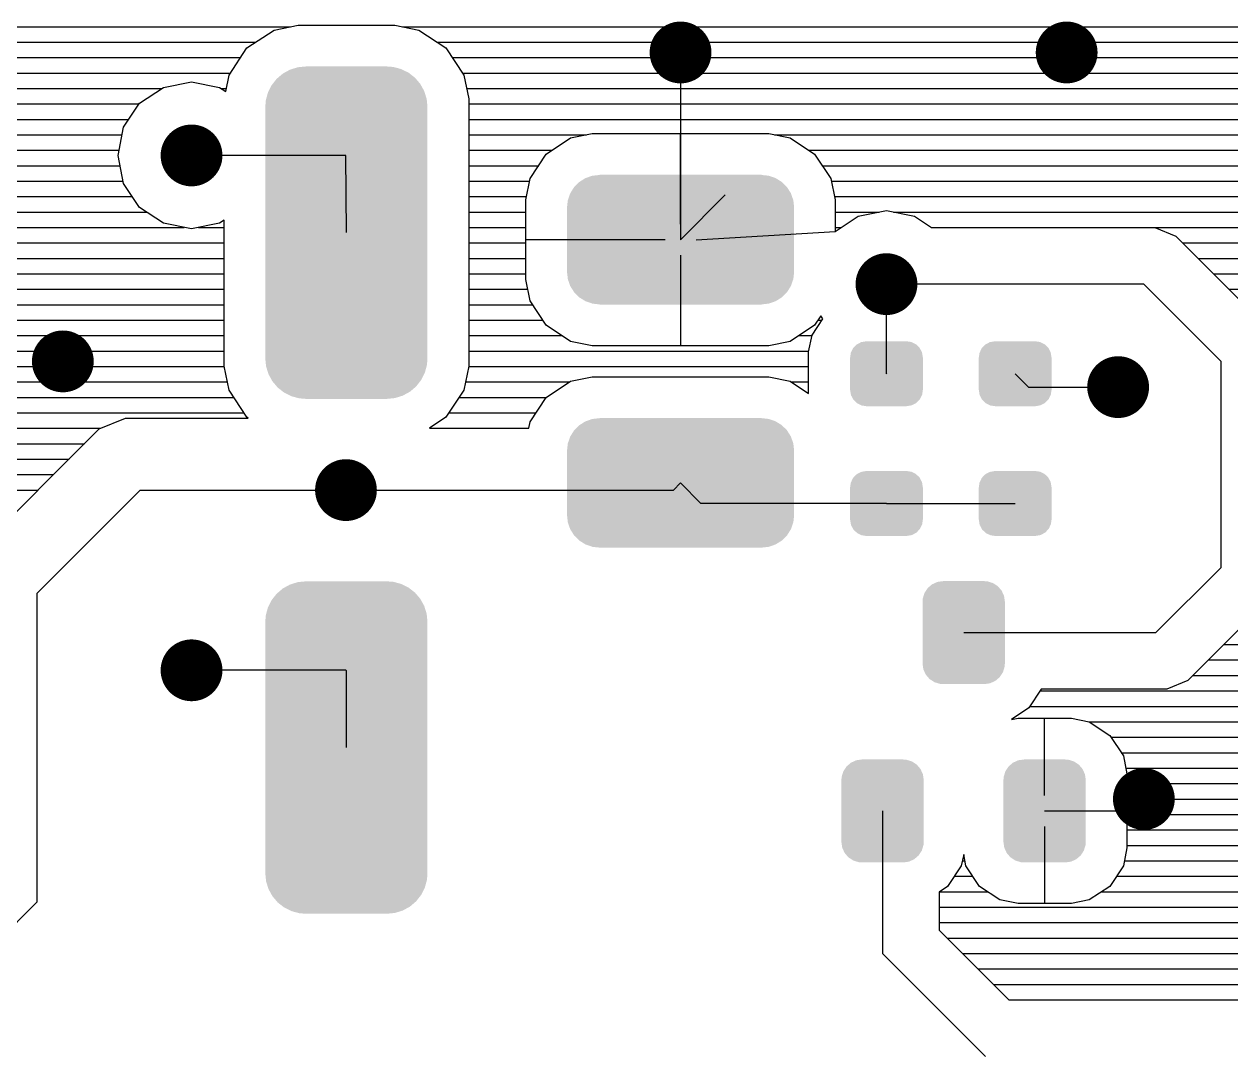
# Model space of a CAD drawing. Extents: x 295 to 953, y 10 to 290.
# Drawn here: x 627.6 to 666.3, y 171.53 to 204.52 of the extents above; entities that cross this region are included whole.
import ezdxf

# ---------------------------------------------------------------- set-up
doc = ezdxf.new("R2010")
doc.units = 0
doc.header["$LTSCALE"] = 5
doc.header["$MEASUREMENT"] = 0
doc.layers.get('0').update_dxf_attribs({"linetype": 'CONTINUOUS', "lineweight": 25})

msp = doc.modelspace()

# ---------------------------------------------------------------- linework, layer by layer
for p, q in [((621.528, 204.434), (636.143, 204.434)), ((635.614, 204.328), (636.381, 204.48)), ((636.381, 204.48), (639.491, 204.48)), ((639.491, 204.48), (640.257, 204.328)), ((639.729, 204.434), (701.318, 204.434)), ((634.743, 203.754), (635.614, 204.328)), ((640.257, 204.328), (641.122, 203.754)), ((622.644, 203.939), (635.027, 203.939)), ((634.168, 202.882), (634.743, 203.754)), ((640.845, 203.939), (701.318, 203.939)), ((641.122, 203.754), (641.703, 202.882)), ((648.651, 202.783), (648.651, 203.608)), ((623.126, 203.443), (634.545, 203.443)), ((641.327, 203.443), (701.318, 203.443)), ((623.463, 202.948), (634.208, 202.948)), ((634.063, 202.354), (634.168, 202.882)), ((641.657, 202.948), (701.318, 202.948)), ((641.703, 202.882), (641.855, 202.122)), ((623.589, 202.453), (632.015, 202.453)), ((631.295, 201.977), (632.062, 202.486)), ((632.062, 202.486), (632.966, 202.664)), ((632.966, 202.664), (633.864, 202.486)), ((633.864, 202.486), (634.063, 202.354)), ((633.911, 202.453), (634.082, 202.453)), ((641.789, 202.453), (701.318, 202.453)), ((648.651, 202.783), (648.651, 197.605)), ((641.855, 202.122), (641.855, 193.544)), ((623.655, 201.957), (631.289, 201.957)), ((630.787, 201.211), (631.295, 201.977)), ((641.855, 201.957), (701.318, 201.957)), ((623.655, 201.462), (630.952, 201.462)), ((641.855, 201.462), (701.318, 201.462)), ((623.655, 200.967), (630.741, 200.967)), ((630.609, 200.306), (630.787, 201.211)), ((641.855, 200.967), (645.633, 200.967)), ((644.345, 200.346), (645.124, 200.868)), ((645.124, 200.868), (645.818, 201.006)), ((645.818, 201.006), (651.477, 201.006)), ((648.651, 198.101), (648.651, 201.006)), ((651.477, 201.006), (652.171, 200.868)), ((651.662, 200.967), (701.318, 200.967)), ((652.171, 200.868), (652.95, 200.346)), ((623.655, 200.471), (630.642, 200.471)), ((630.787, 199.408), (630.609, 200.306)), ((637.919, 200.306), (632.966, 200.306)), ((637.932, 197.83), (637.919, 200.306)), ((641.855, 200.471), (644.536, 200.471)), ((643.823, 199.567), (644.345, 200.346)), ((652.758, 200.471), (701.318, 200.471)), ((652.95, 200.346), (653.472, 199.567)), ((623.655, 199.976), (630.675, 199.976)), ((641.855, 199.976), (644.101, 199.976)), ((653.194, 199.976), (701.318, 199.976)), ((623.655, 199.481), (630.774, 199.481)), ((631.295, 198.642), (630.787, 199.408)), ((641.855, 199.481), (643.81, 199.481)), ((643.685, 198.88), (643.823, 199.567)), ((653.472, 199.567), (653.61, 198.88)), ((653.485, 199.481), (701.318, 199.481)), ((623.655, 198.986), (631.064, 198.986)), ((641.855, 198.986), (643.711, 198.986)), ((650.084, 199.038), (648.651, 197.605)), ((653.584, 198.986), (701.318, 198.986)), ((632.062, 198.134), (631.295, 198.642)), ((643.685, 196.331), (643.685, 198.88)), ((653.61, 198.88), (653.61, 197.863)), ((623.655, 198.49), (631.52, 198.49)), ((634.016, 198.233), (633.864, 198.134)), ((634.016, 193.544), (634.016, 198.233)), ((641.855, 198.49), (643.685, 198.49)), ((653.61, 198.49), (655.024, 198.49)), ((653.61, 197.863), (654.35, 198.358)), ((654.35, 198.358), (655.255, 198.536)), ((655.255, 198.536), (656.153, 198.358)), ((655.479, 198.49), (701.318, 198.49)), ((656.153, 198.358), (656.694, 197.995)), ((623.655, 197.995), (632.735, 197.995)), ((632.966, 197.949), (632.062, 198.134)), ((633.864, 198.134), (632.966, 197.949)), ((633.191, 197.995), (634.016, 197.995)), ((641.855, 197.995), (643.685, 197.995)), ((649.146, 197.605), (653.61, 197.863)), ((653.61, 197.995), (653.809, 197.995)), ((656.694, 197.995), (663.866, 197.995)), ((663.866, 197.995), (701.318, 197.995)), ((663.866, 197.995), (664.533, 197.718)), ((623.655, 197.5), (634.016, 197.5)), ((641.855, 197.5), (643.685, 197.5)), ((648.155, 197.605), (643.685, 197.605)), ((664.533, 197.718), (667.01, 195.241)), ((664.751, 197.5), (701.318, 197.5)), ((623.655, 197.004), (634.016, 197.004)), ((641.855, 197.004), (643.685, 197.004)), ((648.651, 197.11), (648.651, 194.204)), ((665.247, 197.004), (701.318, 197.004)), ((623.655, 196.509), (634.016, 196.509)), ((641.855, 196.509), (643.685, 196.509)), ((643.823, 195.644), (643.685, 196.331)), ((665.742, 196.509), (701.318, 196.509)), ((623.655, 196.014), (634.016, 196.014)), ((641.855, 196.014), (643.751, 196.014)), ((663.51, 196.179), (655.255, 196.179)), ((655.255, 193.306), (655.255, 196.179)), ((665.986, 193.702), (663.51, 196.179)), ((666.237, 196.014), (701.318, 196.014)), ((623.655, 195.518), (634.016, 195.518)), ((641.855, 195.518), (643.903, 195.518)), ((644.345, 194.865), (643.823, 195.644)), ((652.871, 194.548), (653.214, 195.069)), ((653.148, 195.162), (652.95, 194.865)), ((653.214, 195.069), (653.148, 195.162)), ((623.655, 195.023), (634.016, 195.023)), ((641.855, 195.023), (644.239, 195.023)), ((645.124, 194.343), (644.345, 194.865)), ((652.95, 194.865), (652.171, 194.343)), ((653.056, 195.023), (653.188, 195.023)), ((623.655, 194.528), (634.016, 194.528)), ((641.855, 194.528), (644.84, 194.528)), ((645.818, 194.204), (645.124, 194.343)), ((652.171, 194.343), (651.477, 194.204)), ((652.455, 194.528), (652.864, 194.528)), ((652.758, 194.006), (652.871, 194.548)), ((623.655, 194.033), (634.016, 194.033)), ((641.855, 194.033), (652.765, 194.033)), ((651.477, 194.204), (645.818, 194.204)), ((652.758, 192.672), (652.758, 194.006)), ((623.655, 193.537), (634.016, 193.537)), ((634.168, 192.778), (634.016, 193.544)), ((641.855, 193.544), (641.703, 192.778)), ((641.855, 193.537), (652.758, 193.537)), ((665.986, 187.098), (665.986, 193.702)), ((645.124, 193.068), (645.818, 193.207)), ((645.818, 193.207), (651.477, 193.207)), ((651.477, 193.207), (652.171, 193.068)), ((655.261, 193.319), (655.255, 193.306)), ((659.382, 193.306), (659.805, 192.877)), ((623.556, 193.042), (634.115, 193.042)), ((634.743, 191.913), (634.168, 192.778)), ((641.703, 192.778), (641.122, 191.913)), ((641.756, 193.042), (645.091, 193.042)), ((644.345, 192.547), (645.124, 193.068)), ((652.171, 193.068), (652.758, 192.672)), ((652.204, 193.042), (652.758, 193.042)), ((659.805, 192.877), (662.684, 192.877)), ((623.351, 192.547), (634.32, 192.547)), ((641.551, 192.547), (644.352, 192.547)), ((643.823, 191.767), (644.345, 192.547)), ((623.021, 192.051), (634.65, 192.051)), ((641.221, 192.051), (644.015, 192.051)), ((630.001, 191.536), (630.853, 191.886)), ((630.853, 191.886), (634.782, 191.886)), ((634.782, 191.886), (634.743, 191.913)), ((641.122, 191.913), (640.594, 191.556)), ((643.784, 191.556), (643.823, 191.767)), ((622.393, 191.556), (630.054, 191.556)), ((629.354, 190.889), (630.001, 191.536)), ((640.594, 191.556), (643.784, 191.556)), ((611.226, 191.061), (629.532, 191.061)), ((626.699, 188.234), (629.354, 190.889)), ((611.649, 190.565), (629.037, 190.565)), ((611.979, 190.07), (628.542, 190.07)), ((648.42, 189.575), (648.651, 189.806)), ((649.305, 189.146), (648.651, 189.806)), ((612.104, 189.575), (628.046, 189.575)), ((628.013, 186.273), (631.315, 189.575)), ((631.315, 189.575), (637.919, 189.575)), ((637.919, 189.575), (648.42, 189.575)), ((655.255, 189.146), (649.305, 189.146)), ((655.255, 189.146), (659.382, 189.146)), ((663.893, 185.005), (665.986, 187.098)), ((628.013, 176.367), (628.013, 186.273)), ((667.525, 186.075), (664.916, 183.466)), ((657.731, 185.005), (663.893, 185.005)), ((666.072, 184.622), (668.067, 184.622)), ((665.577, 184.127), (667.802, 184.127)), ((637.919, 183.796), (632.966, 183.796)), ((637.932, 183.777), (637.919, 183.796)), ((637.932, 181.32), (637.932, 183.777)), ((664.916, 183.466), (664.249, 183.189)), ((665.082, 183.631), (667.703, 183.631)), ((660.221, 183.189), (659.818, 182.588)), ((660.181, 183.136), (667.604, 183.136)), ((664.249, 183.189), (660.221, 183.189)), ((659.818, 182.588), (659.263, 182.218)), ((659.851, 182.641), (667.637, 182.641)), ((659.263, 182.218), (659.475, 182.258)), ((659.475, 182.258), (661.185, 182.258)), ((660.327, 179.781), (660.327, 182.258)), ((661.185, 182.258), (661.76, 182.145)), ((661.747, 182.145), (667.736, 182.145)), ((661.76, 182.145), (662.414, 181.709)), ((662.414, 181.709), (662.856, 181.049)), ((662.453, 181.65), (667.849, 181.65)), ((662.783, 181.155), (668.179, 181.155)), ((662.856, 181.049), (662.968, 180.475)), ((662.935, 180.659), (668.509, 180.659)), ((662.968, 180.475), (662.968, 178.104)), ((662.968, 180.164), (669.196, 180.164)), ((662.968, 179.669), (670.609, 179.669)), ((663.12, 179.286), (663.51, 179.669)), ((655.129, 179.286), (655.129, 174.716)), ((660.327, 179.286), (663.12, 179.286)), ((660.822, 179.286), (662.968, 179.286)), ((662.968, 179.174), (702.83, 179.174)), ((660.327, 178.79), (660.327, 176.314)), ((662.968, 178.678), (702.929, 178.678)), ((662.968, 178.104), (662.856, 177.523)), ((662.968, 178.183), (703.055, 178.183)), ((657.731, 177.892), (657.652, 177.523)), ((657.685, 177.688), (657.771, 177.688)), ((657.804, 177.523), (657.731, 177.892)), ((662.889, 177.688), (703.385, 177.688)), ((657.652, 177.523), (657.216, 176.869)), ((658.24, 176.869), (657.804, 177.523)), ((662.856, 177.523), (662.414, 176.869)), ((657.434, 177.192), (658.022, 177.192)), ((662.631, 177.192), (703.722, 177.192)), ((657.216, 176.869), (656.945, 176.684)), ((656.945, 176.684), (656.945, 175.469)), ((656.965, 176.697), (658.491, 176.697)), ((658.894, 176.433), (658.24, 176.869)), ((662.414, 176.869), (661.76, 176.433)), ((662.163, 176.697), (704.342, 176.697)), ((624.711, 173.065), (628.013, 176.367)), ((656.945, 176.202), (705.247, 176.202)), ((659.475, 176.314), (658.894, 176.433)), ((661.185, 176.314), (659.475, 176.314)), ((661.76, 176.433), (661.185, 176.314)), ((656.945, 175.706), (707.829, 175.706)), ((656.945, 175.469), (659.184, 173.23)), ((657.203, 175.211), (708.325, 175.211)), ((655.129, 174.716), (658.431, 171.414)), ((657.698, 174.716), (708.82, 174.716)), ((658.194, 174.221), (709.315, 174.221)), ((658.689, 173.725), (709.81, 173.725)), ((659.184, 173.23), (710.306, 173.23))]:
    msp.add_line(p, q)
at = {"const_width": 0.991}
for points in [[(648.155, 203.608, 1), (649.146, 203.608, 1)], [(660.538, 203.608, 1), (661.529, 203.608, 1)], [(632.471, 200.306, 1), (633.462, 200.306, 1)], [(654.759, 196.179, 1), (655.75, 196.179, 1)], [(628.343, 193.702, 1), (629.334, 193.702, 1)], [(662.189, 192.877, 1), (663.18, 192.877, 1)], [(637.424, 189.575, 1), (638.415, 189.575, 1)], [(632.471, 183.796, 1), (633.462, 183.796, 1)], [(663.014, 179.669, 1), (664.005, 179.669, 1)]]:
    msp.add_lwpolyline(points, format="xyb", close=True, dxfattribs=at)
for points in [[(635.738, 202.797), (635.894, 202.93), (640.134, 202.797), (639.964, 202.93)], [(635.894, 202.93), (635.946, 202.959), (639.964, 202.93), (639.928, 202.959)], [(635.946, 202.959), (636.124, 203.056), (639.928, 202.959), (639.732, 203.056)], [(636.124, 203.056), (636.186, 203.075), (639.732, 203.056), (639.693, 203.075)], [(636.186, 203.075), (636.374, 203.134), (639.693, 203.075), (639.475, 203.134)], [(636.374, 203.134), (636.467, 203.143), (639.475, 203.134), (639.44, 203.143)], [(636.467, 203.143), (636.635, 203.159), (639.44, 203.143), (639.23, 203.159)], [(635.439, 202.369), (635.533, 202.555), (640.43, 202.369), (640.327, 202.555)], [(635.533, 202.555), (635.567, 202.598), (640.327, 202.555), (640.304, 202.598)], [(635.567, 202.598), (635.695, 202.761), (640.304, 202.598), (640.165, 202.761)], [(635.695, 202.761), (635.738, 202.797), (640.165, 202.761), (640.134, 202.797)], [(635.331, 201.858), (635.348, 202.068), (640.534, 201.858), (640.513, 202.068)], [(635.348, 202.068), (635.361, 202.119), (640.513, 202.068), (640.508, 202.119)], [(635.361, 202.119), (635.416, 202.321), (640.508, 202.119), (640.445, 202.321)], [(635.416, 202.321), (635.439, 202.369), (640.445, 202.321), (640.43, 202.369)], [(635.334, 201.766), (635.331, 201.858), (640.531, 201.766), (640.534, 201.858)], [(635.334, 193.894), (635.334, 201.766), (640.531, 193.894), (640.531, 201.766)], [(645.24, 199.293), (645.4, 199.453), (652.063, 199.293), (651.9, 199.453)], [(645.4, 199.453), (645.407, 199.457), (651.9, 199.453), (651.896, 199.457)], [(645.407, 199.457), (645.598, 199.578), (651.896, 199.457), (651.702, 199.578)], [(645.598, 199.578), (645.607, 199.581), (651.702, 199.578), (651.697, 199.581)], [(645.607, 199.581), (645.819, 199.655), (651.697, 199.581), (651.48, 199.655)], [(645.819, 199.655), (645.833, 199.656), (651.48, 199.655), (651.476, 199.656)], [(645.833, 199.656), (646.052, 199.68), (651.476, 199.656), (651.249, 199.68)], [(646.052, 199.68), (646.052, 199.686), (651.249, 199.68), (651.249, 199.686)], [(645.036, 198.875), (645.111, 199.089), (652.266, 198.875), (652.19, 199.089)], [(645.111, 199.089), (645.114, 199.095), (652.19, 199.089), (652.188, 199.095)], [(645.114, 199.095), (645.235, 199.288), (652.188, 199.095), (652.066, 199.288)], [(645.235, 199.288), (645.24, 199.293), (652.066, 199.288), (652.063, 199.293)], [(645.009, 198.642), (645.034, 198.868), (652.293, 198.642), (652.267, 198.868)], [(645.012, 198.559), (645.009, 198.642), (652.29, 198.559), (652.293, 198.642)], [(645.012, 196.651), (645.012, 198.559), (652.29, 196.651), (652.29, 198.559)], [(645.034, 198.868), (645.036, 198.875), (652.267, 198.868), (652.266, 198.875)], [(645.009, 196.568), (645.012, 196.651), (652.293, 196.568), (652.29, 196.651)], [(645.035, 196.342), (645.009, 196.568), (652.268, 196.342), (652.293, 196.568)], [(645.035, 196.336), (645.035, 196.342), (652.265, 196.336), (652.268, 196.342)], [(645.111, 196.121), (645.035, 196.336), (652.191, 196.121), (652.265, 196.336)], [(645.114, 196.115), (645.111, 196.121), (652.187, 196.115), (652.191, 196.121)], [(645.236, 195.923), (645.114, 196.115), (652.067, 195.923), (652.187, 196.115)], [(645.239, 195.918), (645.236, 195.923), (652.062, 195.918), (652.067, 195.923)], [(645.401, 195.757), (645.239, 195.918), (651.901, 195.757), (652.062, 195.918)], [(645.405, 195.753), (645.401, 195.757), (651.895, 195.753), (651.901, 195.757)], [(645.6, 195.633), (645.405, 195.753), (651.703, 195.633), (651.895, 195.753)], [(645.604, 195.63), (645.6, 195.633), (651.695, 195.63), (651.703, 195.633)], [(645.822, 195.556), (645.604, 195.63), (651.482, 195.556), (651.695, 195.63)], [(645.826, 195.554), (645.822, 195.556), (651.469, 195.554), (651.482, 195.556)], [(646.052, 195.53), (645.826, 195.554), (651.249, 195.53), (651.469, 195.554)], [(646.052, 195.525), (646.052, 195.53), (651.249, 195.525), (651.249, 195.53)], [(654.315, 194.252), (654.442, 194.319), (656.2, 194.252), (656.062, 194.319)], [(654.442, 194.319), (654.473, 194.324), (656.062, 194.319), (656.051, 194.324)], [(654.473, 194.324), (654.604, 194.346), (656.051, 194.324), (655.905, 194.346)], [(658.443, 194.252), (658.569, 194.319), (660.327, 194.252), (660.19, 194.319)], [(658.569, 194.319), (658.601, 194.324), (660.19, 194.319), (660.179, 194.324)], [(658.601, 194.324), (658.732, 194.346), (660.179, 194.324), (660.033, 194.346)], [(654.089, 193.828), (654.11, 193.974), (656.42, 193.828), (656.397, 193.974)], [(654.11, 193.974), (654.118, 193.991), (656.397, 193.974), (656.394, 193.991)], [(654.118, 193.991), (654.181, 194.123), (656.394, 193.991), (656.325, 194.123)], [(654.181, 194.123), (654.195, 194.137), (656.325, 194.123), (656.318, 194.137)], [(654.195, 194.137), (654.296, 194.242), (656.318, 194.137), (656.21, 194.242)], [(654.296, 194.242), (654.315, 194.252), (656.21, 194.242), (656.2, 194.252)], [(658.217, 193.828), (658.238, 193.974), (660.548, 193.828), (660.524, 193.974)], [(658.238, 193.974), (658.246, 193.991), (660.524, 193.974), (660.522, 193.991)], [(658.246, 193.991), (658.309, 194.123), (660.522, 193.991), (660.453, 194.123)], [(658.309, 194.123), (658.322, 194.137), (660.453, 194.123), (660.446, 194.137)], [(658.322, 194.137), (658.423, 194.242), (660.446, 194.137), (660.338, 194.242)], [(658.423, 194.242), (658.443, 194.252), (660.338, 194.242), (660.327, 194.252)], [(635.331, 193.801), (635.334, 193.894), (640.534, 193.801), (640.531, 193.894)], [(635.352, 193.591), (635.331, 193.801), (640.517, 193.591), (640.534, 193.801)], [(635.357, 193.541), (635.352, 193.591), (640.504, 193.541), (640.517, 193.591)], [(635.42, 193.339), (635.357, 193.541), (640.449, 193.339), (640.504, 193.541)], [(654.086, 192.784), (654.086, 193.828), (656.424, 192.784), (656.424, 193.828)], [(658.213, 192.784), (658.213, 193.828), (660.551, 192.784), (660.551, 193.828)], [(635.435, 193.291), (635.42, 193.339), (640.425, 193.291), (640.449, 193.339)], [(635.538, 193.104), (635.435, 193.291), (640.332, 193.104), (640.425, 193.291)], [(635.561, 193.062), (635.538, 193.104), (640.298, 193.062), (640.332, 193.104)], [(635.7, 192.899), (635.561, 193.062), (640.17, 192.899), (640.298, 193.062)], [(635.731, 192.862), (635.7, 192.899), (640.127, 192.862), (640.17, 192.899)], [(635.901, 192.729), (635.731, 192.862), (639.971, 192.729), (640.127, 192.862)], [(654.113, 192.638), (654.089, 192.784), (656.399, 192.638), (656.42, 192.784)], [(658.24, 192.638), (658.217, 192.784), (660.527, 192.638), (660.548, 192.784)], [(635.937, 192.701), (635.901, 192.729), (639.919, 192.701), (639.971, 192.729)], [(636.133, 192.603), (635.937, 192.701), (639.741, 192.603), (639.919, 192.701)], [(636.172, 192.584), (636.133, 192.603), (639.679, 192.584), (639.741, 192.603)], [(636.39, 192.526), (636.172, 192.584), (639.491, 192.526), (639.679, 192.584)], [(636.425, 192.517), (636.39, 192.526), (639.398, 192.517), (639.491, 192.526)], [(636.635, 192.5), (636.425, 192.517), (639.23, 192.5), (639.398, 192.517)], [(654.115, 192.622), (654.113, 192.638), (656.391, 192.622), (656.399, 192.638)], [(654.184, 192.489), (654.115, 192.622), (656.328, 192.489), (656.391, 192.622)], [(654.192, 192.475), (654.184, 192.489), (656.315, 192.475), (656.328, 192.489)], [(654.299, 192.37), (654.192, 192.475), (656.214, 192.37), (656.315, 192.475)], [(654.31, 192.36), (654.299, 192.37), (656.195, 192.36), (656.214, 192.37)], [(654.447, 192.293), (654.31, 192.36), (656.068, 192.293), (656.195, 192.36)], [(658.243, 192.622), (658.24, 192.638), (660.519, 192.622), (660.527, 192.638)], [(658.312, 192.489), (658.243, 192.622), (660.456, 192.489), (660.519, 192.622)], [(658.319, 192.475), (658.312, 192.489), (660.442, 192.475), (660.456, 192.489)], [(658.427, 192.37), (658.319, 192.475), (660.341, 192.37), (660.442, 192.475)], [(658.437, 192.36), (658.427, 192.37), (660.322, 192.36), (660.341, 192.37)], [(658.575, 192.293), (658.437, 192.36), (660.195, 192.293), (660.322, 192.36)], [(654.458, 192.288), (654.447, 192.293), (656.037, 192.288), (656.068, 192.293)], [(654.604, 192.266), (654.458, 192.288), (655.905, 192.266), (656.037, 192.288)], [(658.586, 192.288), (658.575, 192.293), (660.164, 192.288), (660.195, 192.293)], [(658.732, 192.266), (658.586, 192.288), (660.033, 192.266), (660.164, 192.288)], [(645.24, 191.494), (645.4, 191.654), (652.063, 191.494), (651.9, 191.654)], [(645.4, 191.654), (645.407, 191.658), (651.9, 191.654), (651.896, 191.658)], [(645.407, 191.658), (645.598, 191.778), (651.896, 191.658), (651.702, 191.778)], [(645.598, 191.778), (645.607, 191.781), (651.702, 191.778), (651.697, 191.781)], [(645.607, 191.781), (645.819, 191.855), (651.697, 191.781), (651.48, 191.855)], [(645.819, 191.855), (645.833, 191.857), (651.48, 191.855), (651.476, 191.857)], [(645.833, 191.857), (646.052, 191.881), (651.476, 191.857), (651.249, 191.881)], [(646.052, 191.881), (646.052, 191.886), (651.249, 191.881), (651.249, 191.886)], [(645.036, 191.075), (645.111, 191.29), (652.266, 191.075), (652.19, 191.29)], [(645.111, 191.29), (645.114, 191.296), (652.19, 191.29), (652.188, 191.296)], [(645.114, 191.296), (645.235, 191.488), (652.188, 191.296), (652.066, 191.488)], [(645.235, 191.488), (645.24, 191.494), (652.066, 191.488), (652.063, 191.494)], [(645.009, 190.843), (645.034, 191.069), (652.293, 190.843), (652.267, 191.069)], [(645.012, 190.76), (645.009, 190.843), (652.29, 190.76), (652.293, 190.843)], [(645.034, 191.069), (645.036, 191.075), (652.267, 191.069), (652.266, 191.075)], [(645.012, 188.852), (645.012, 190.76), (652.29, 188.852), (652.29, 190.76)], [(654.195, 189.977), (654.296, 190.081), (656.318, 189.977), (656.21, 190.081)], [(654.296, 190.081), (654.315, 190.092), (656.21, 190.081), (656.2, 190.092)], [(654.315, 190.092), (654.442, 190.158), (656.2, 190.092), (656.062, 190.158)], [(654.442, 190.158), (654.473, 190.164), (656.062, 190.158), (656.051, 190.164)], [(654.473, 190.164), (654.604, 190.186), (656.051, 190.164), (655.905, 190.186)], [(658.322, 189.977), (658.423, 190.081), (660.446, 189.977), (660.338, 190.081)], [(658.423, 190.081), (658.443, 190.092), (660.338, 190.081), (660.327, 190.092)], [(658.443, 190.092), (658.569, 190.158), (660.327, 190.092), (660.19, 190.158)], [(658.569, 190.158), (658.601, 190.164), (660.19, 190.158), (660.179, 190.164)], [(658.601, 190.164), (658.732, 190.186), (660.179, 190.164), (660.033, 190.186)], [(654.086, 188.624), (654.086, 189.667), (656.424, 188.624), (656.424, 189.667)], [(654.089, 189.667), (654.11, 189.814), (656.42, 189.667), (656.397, 189.814)], [(654.11, 189.814), (654.118, 189.83), (656.397, 189.814), (656.394, 189.83)], [(654.118, 189.83), (654.181, 189.962), (656.394, 189.83), (656.325, 189.962)], [(654.181, 189.962), (654.195, 189.977), (656.325, 189.962), (656.318, 189.977)], [(658.213, 188.624), (658.213, 189.667), (660.551, 188.624), (660.551, 189.667)], [(658.217, 189.667), (658.238, 189.814), (660.548, 189.667), (660.524, 189.814)], [(658.238, 189.814), (658.246, 189.83), (660.524, 189.814), (660.522, 189.83)], [(658.246, 189.83), (658.309, 189.962), (660.522, 189.83), (660.453, 189.962)], [(658.309, 189.962), (658.322, 189.977), (660.453, 189.962), (660.446, 189.977)], [(645.009, 188.769), (645.012, 188.852), (652.293, 188.769), (652.29, 188.852)], [(645.035, 188.543), (645.009, 188.769), (652.268, 188.543), (652.293, 188.769)], [(645.035, 188.537), (645.035, 188.543), (652.265, 188.537), (652.268, 188.543)], [(645.111, 188.322), (645.035, 188.537), (652.191, 188.322), (652.265, 188.537)], [(654.113, 188.478), (654.089, 188.624), (656.399, 188.478), (656.42, 188.624)], [(658.24, 188.478), (658.217, 188.624), (660.527, 188.478), (660.548, 188.624)], [(645.114, 188.316), (645.111, 188.322), (652.187, 188.316), (652.191, 188.322)], [(645.236, 188.124), (645.114, 188.316), (652.067, 188.124), (652.187, 188.316)], [(645.239, 188.118), (645.236, 188.124), (652.062, 188.118), (652.067, 188.124)], [(645.401, 187.958), (645.239, 188.118), (651.901, 187.958), (652.062, 188.118)], [(654.115, 188.461), (654.113, 188.478), (656.391, 188.461), (656.399, 188.478)], [(654.184, 188.329), (654.115, 188.461), (656.328, 188.329), (656.391, 188.461)], [(654.192, 188.315), (654.184, 188.329), (656.315, 188.315), (656.328, 188.329)], [(654.299, 188.21), (654.192, 188.315), (656.214, 188.21), (656.315, 188.315)], [(654.31, 188.2), (654.299, 188.21), (656.195, 188.2), (656.214, 188.21)], [(654.447, 188.133), (654.31, 188.2), (656.068, 188.133), (656.195, 188.2)], [(654.458, 188.127), (654.447, 188.133), (656.037, 188.127), (656.068, 188.133)], [(654.604, 188.105), (654.458, 188.127), (655.905, 188.105), (656.037, 188.127)], [(658.243, 188.461), (658.24, 188.478), (660.519, 188.461), (660.527, 188.478)], [(658.312, 188.329), (658.243, 188.461), (660.456, 188.329), (660.519, 188.461)], [(658.319, 188.315), (658.312, 188.329), (660.442, 188.315), (660.456, 188.329)], [(658.427, 188.21), (658.319, 188.315), (660.341, 188.21), (660.442, 188.315)], [(658.437, 188.2), (658.427, 188.21), (660.322, 188.2), (660.341, 188.21)], [(658.575, 188.133), (658.437, 188.2), (660.195, 188.133), (660.322, 188.2)], [(658.586, 188.127), (658.575, 188.133), (660.164, 188.127), (660.195, 188.133)], [(658.732, 188.105), (658.586, 188.127), (660.033, 188.105), (660.164, 188.127)], [(645.405, 187.954), (645.401, 187.958), (651.895, 187.954), (651.901, 187.958)], [(645.6, 187.834), (645.405, 187.954), (651.703, 187.834), (651.895, 187.954)], [(645.604, 187.831), (645.6, 187.834), (651.695, 187.831), (651.703, 187.834)], [(645.822, 187.757), (645.604, 187.831), (651.482, 187.757), (651.695, 187.831)], [(645.826, 187.755), (645.822, 187.757), (651.469, 187.755), (651.482, 187.757)], [(646.052, 187.731), (645.826, 187.755), (651.249, 187.731), (651.469, 187.755)], [(646.052, 187.726), (646.052, 187.731), (651.249, 187.726), (651.249, 187.731)], [(636.124, 186.546), (636.186, 186.565), (639.732, 186.546), (639.693, 186.565)], [(636.186, 186.565), (636.374, 186.624), (639.693, 186.565), (639.475, 186.624)], [(636.374, 186.624), (636.467, 186.633), (639.475, 186.624), (639.44, 186.633)], [(636.467, 186.633), (636.635, 186.649), (639.44, 186.633), (639.23, 186.649)], [(656.645, 186.491), (656.717, 186.553), (658.828, 186.491), (658.734, 186.553)], [(656.717, 186.553), (656.806, 186.593), (658.734, 186.553), (658.672, 186.593)], [(656.806, 186.593), (656.886, 186.63), (658.672, 186.593), (658.554, 186.63)], [(656.886, 186.63), (657.015, 186.648), (658.554, 186.63), (658.494, 186.648)], [(657.015, 186.648), (657.071, 186.656), (658.494, 186.648), (658.392, 186.656)], [(635.567, 186.088), (635.695, 186.251), (640.304, 186.088), (640.165, 186.251)], [(635.695, 186.251), (635.738, 186.287), (640.165, 186.251), (640.134, 186.287)], [(635.738, 186.287), (635.894, 186.42), (640.134, 186.287), (639.964, 186.42)], [(635.894, 186.42), (635.946, 186.449), (639.964, 186.42), (639.928, 186.449)], [(635.946, 186.449), (636.124, 186.546), (639.928, 186.449), (639.732, 186.546)], [(656.418, 186.098), (656.444, 186.18), (659.038, 186.098), (659.026, 186.18)], [(656.444, 186.18), (656.473, 186.276), (659.026, 186.18), (658.982, 186.276)], [(656.473, 186.276), (656.521, 186.35), (658.982, 186.276), (658.949, 186.35)], [(656.521, 186.35), (656.575, 186.432), (658.949, 186.35), (658.879, 186.432)], [(656.575, 186.432), (656.645, 186.491), (658.879, 186.432), (658.828, 186.491)], [(635.361, 185.609), (635.416, 185.811), (640.508, 185.609), (640.445, 185.811)], [(635.416, 185.811), (635.439, 185.859), (640.445, 185.811), (640.43, 185.859)], [(635.439, 185.859), (635.533, 186.045), (640.43, 185.859), (640.327, 186.045)], [(635.533, 186.045), (635.567, 186.088), (640.327, 186.045), (640.304, 186.088)], [(656.41, 185.995), (656.418, 186.098), (659.052, 185.995), (659.038, 186.098)], [(656.41, 184.014), (656.41, 185.995), (659.052, 184.014), (659.052, 185.995)], [(635.331, 185.348), (635.348, 185.558), (640.534, 185.348), (640.513, 185.558)], [(635.348, 185.558), (635.361, 185.609), (640.513, 185.558), (640.508, 185.609)], [(635.334, 185.256), (635.331, 185.348), (640.531, 185.256), (640.534, 185.348)], [(635.334, 177.384), (635.334, 185.256), (640.531, 177.384), (640.531, 185.256)], [(656.425, 183.912), (656.41, 184.014), (659.044, 183.912), (659.052, 184.014)], [(656.437, 183.83), (656.425, 183.912), (659.019, 183.83), (659.044, 183.912)], [(656.48, 183.734), (656.437, 183.83), (658.99, 183.734), (659.019, 183.83)], [(656.514, 183.66), (656.48, 183.734), (658.941, 183.66), (658.99, 183.734)], [(656.584, 183.578), (656.514, 183.66), (658.887, 183.578), (658.941, 183.66)], [(656.635, 183.518), (656.584, 183.578), (658.818, 183.518), (658.887, 183.578)], [(656.729, 183.457), (656.635, 183.518), (658.746, 183.457), (658.818, 183.518)], [(656.791, 183.416), (656.729, 183.457), (658.656, 183.416), (658.746, 183.457)], [(656.909, 183.38), (656.791, 183.416), (658.576, 183.38), (658.656, 183.416)], [(656.969, 183.362), (656.909, 183.38), (658.448, 183.362), (658.576, 183.38)], [(657.071, 183.354), (656.969, 183.362), (658.392, 183.354), (658.448, 183.362)], [(653.973, 180.713), (654.043, 180.772), (656.277, 180.713), (656.226, 180.772)], [(654.043, 180.772), (654.115, 180.834), (656.226, 180.772), (656.132, 180.834)], [(654.115, 180.834), (654.204, 180.874), (656.132, 180.834), (656.07, 180.874)], [(654.204, 180.874), (654.284, 180.911), (656.07, 180.874), (655.952, 180.911)], [(654.284, 180.911), (654.413, 180.929), (655.952, 180.911), (655.892, 180.929)], [(654.413, 180.929), (654.469, 180.937), (655.892, 180.929), (655.79, 180.937)], [(659.17, 180.713), (659.24, 180.772), (661.474, 180.713), (661.423, 180.772)], [(659.24, 180.772), (659.312, 180.834), (661.423, 180.772), (661.329, 180.834)], [(659.312, 180.834), (659.402, 180.874), (661.329, 180.834), (661.267, 180.874)], [(659.402, 180.874), (659.482, 180.911), (661.267, 180.874), (661.149, 180.911)], [(659.482, 180.911), (659.61, 180.929), (661.149, 180.911), (661.089, 180.929)], [(659.61, 180.929), (659.666, 180.937), (661.089, 180.929), (660.987, 180.937)], [(653.809, 180.276), (653.816, 180.379), (656.45, 180.276), (656.436, 180.379)], [(653.816, 180.379), (653.842, 180.461), (656.436, 180.379), (656.424, 180.461)], [(653.842, 180.461), (653.871, 180.557), (656.424, 180.461), (656.38, 180.557)], [(653.871, 180.557), (653.919, 180.631), (656.38, 180.557), (656.347, 180.631)], [(653.919, 180.631), (653.973, 180.713), (656.347, 180.631), (656.277, 180.713)], [(659.006, 180.276), (659.014, 180.379), (661.647, 180.276), (661.633, 180.379)], [(659.014, 180.379), (659.039, 180.461), (661.633, 180.379), (661.621, 180.461)], [(659.039, 180.461), (659.068, 180.557), (661.621, 180.461), (661.578, 180.557)], [(659.068, 180.557), (659.117, 180.631), (661.578, 180.557), (661.544, 180.631)], [(659.117, 180.631), (659.17, 180.713), (661.544, 180.631), (661.474, 180.713)], [(653.809, 178.295), (653.809, 180.276), (656.45, 178.295), (656.45, 180.276)], [(659.006, 178.295), (659.006, 180.276), (661.647, 178.295), (661.647, 180.276)], [(653.823, 178.193), (653.809, 178.295), (656.442, 178.193), (656.45, 178.295)], [(653.835, 178.111), (653.823, 178.193), (656.417, 178.111), (656.442, 178.193)], [(653.878, 178.015), (653.835, 178.111), (656.388, 178.015), (656.417, 178.111)], [(659.02, 178.193), (659.006, 178.295), (661.639, 178.193), (661.647, 178.295)], [(659.032, 178.111), (659.02, 178.193), (661.614, 178.111), (661.639, 178.193)], [(659.076, 178.015), (659.032, 178.111), (661.585, 178.015), (661.614, 178.111)], [(653.912, 177.941), (653.878, 178.015), (656.339, 177.941), (656.388, 178.015)], [(653.982, 177.859), (653.912, 177.941), (656.286, 177.859), (656.339, 177.941)], [(654.033, 177.799), (653.982, 177.859), (656.216, 177.799), (656.286, 177.859)], [(654.127, 177.738), (654.033, 177.799), (656.144, 177.738), (656.216, 177.799)], [(654.189, 177.697), (654.127, 177.738), (656.054, 177.697), (656.144, 177.738)], [(654.307, 177.661), (654.189, 177.697), (655.974, 177.661), (656.054, 177.697)], [(654.367, 177.643), (654.307, 177.661), (655.846, 177.643), (655.974, 177.661)], [(659.109, 177.941), (659.076, 178.015), (661.537, 177.941), (661.585, 178.015)], [(659.179, 177.859), (659.109, 177.941), (661.483, 177.859), (661.537, 177.941)], [(659.23, 177.799), (659.179, 177.859), (661.413, 177.799), (661.483, 177.859)], [(659.324, 177.738), (659.23, 177.799), (661.341, 177.738), (661.413, 177.799)], [(659.386, 177.697), (659.324, 177.738), (661.252, 177.697), (661.341, 177.738)], [(659.504, 177.661), (659.386, 177.697), (661.172, 177.661), (661.252, 177.697)], [(659.564, 177.643), (659.504, 177.661), (661.043, 177.643), (661.172, 177.661)], [(635.331, 177.291), (635.334, 177.384), (640.534, 177.291), (640.531, 177.384)], [(635.352, 177.081), (635.331, 177.291), (640.517, 177.081), (640.534, 177.291)], [(654.469, 177.635), (654.367, 177.643), (655.79, 177.635), (655.846, 177.643)], [(659.666, 177.635), (659.564, 177.643), (660.987, 177.635), (661.043, 177.643)], [(635.357, 177.031), (635.352, 177.081), (640.504, 177.031), (640.517, 177.081)], [(635.42, 176.829), (635.357, 177.031), (640.449, 176.829), (640.504, 177.031)], [(635.435, 176.781), (635.42, 176.829), (640.425, 176.781), (640.449, 176.829)], [(635.538, 176.594), (635.435, 176.781), (640.332, 176.594), (640.425, 176.781)], [(635.561, 176.552), (635.538, 176.594), (640.298, 176.552), (640.332, 176.594)], [(635.7, 176.389), (635.561, 176.552), (640.17, 176.389), (640.298, 176.552)], [(635.731, 176.352), (635.7, 176.389), (640.127, 176.352), (640.17, 176.389)], [(635.901, 176.219), (635.731, 176.352), (639.971, 176.219), (640.127, 176.352)], [(635.937, 176.191), (635.901, 176.219), (639.919, 176.191), (639.971, 176.219)], [(636.133, 176.093), (635.937, 176.191), (639.741, 176.093), (639.919, 176.191)], [(636.172, 176.074), (636.133, 176.093), (639.679, 176.074), (639.741, 176.093)], [(636.39, 176.016), (636.172, 176.074), (639.491, 176.016), (639.679, 176.074)], [(636.425, 176.007), (636.39, 176.016), (639.398, 176.007), (639.491, 176.016)], [(636.635, 175.99), (636.425, 176.007), (639.23, 175.99), (639.398, 176.007)]]:
    msp.add_solid(points)

doc.saveas('drawing.dxf')
